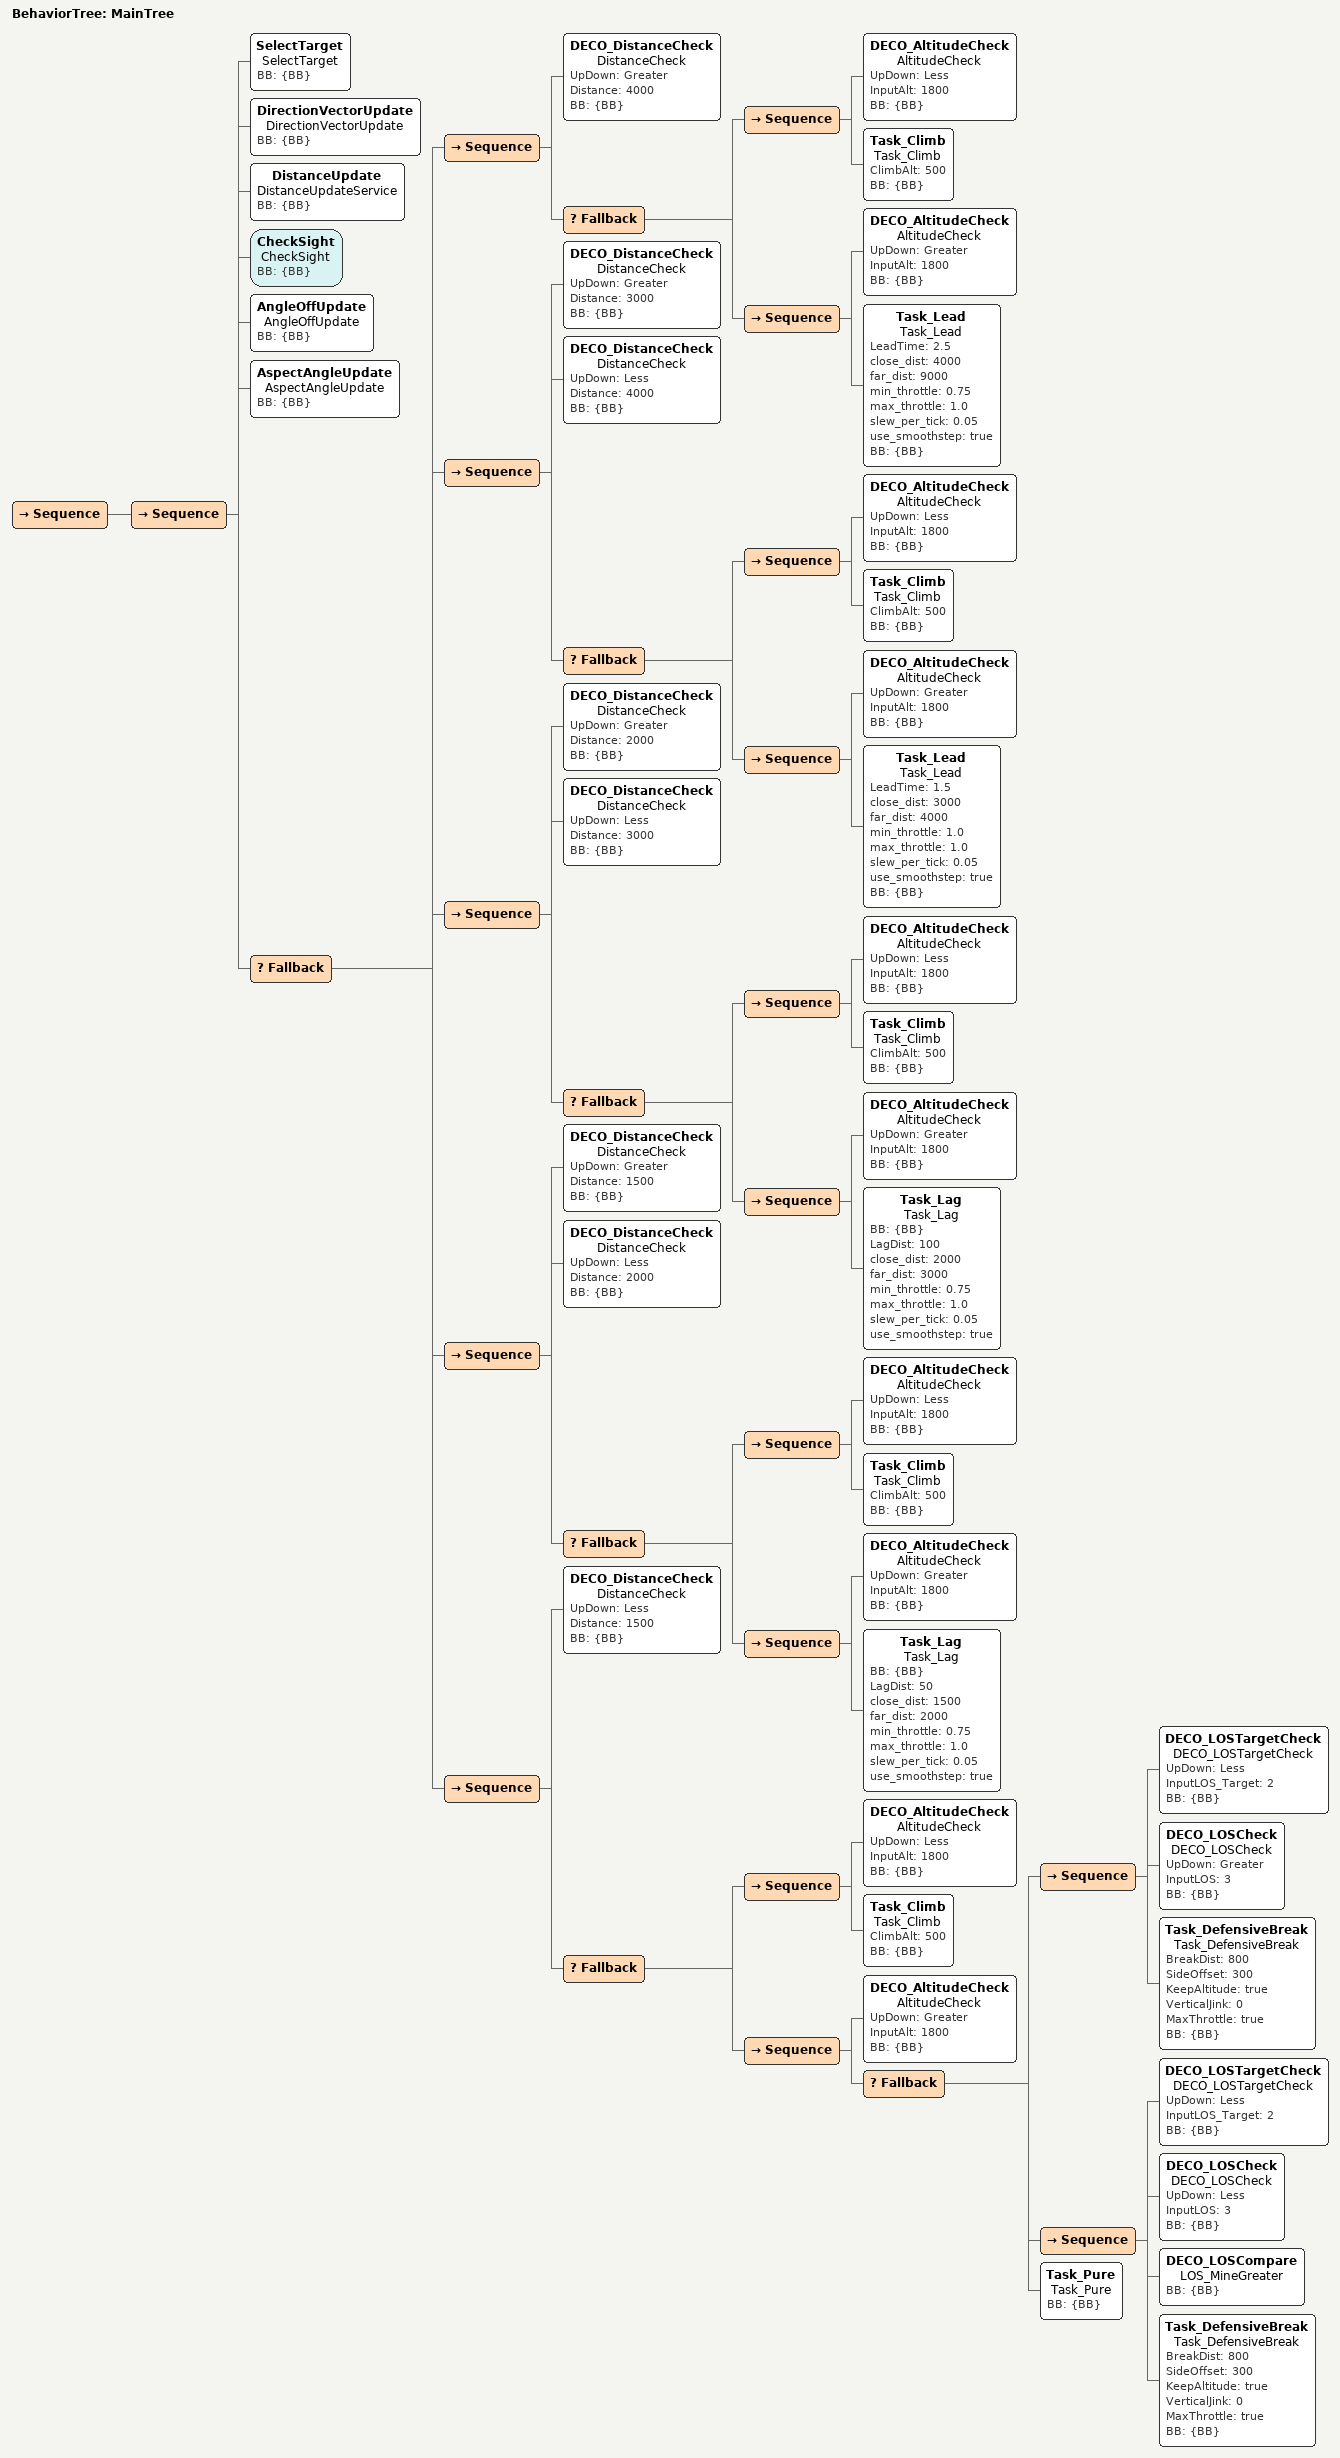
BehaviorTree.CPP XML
<root main_tree_to_execute = "MainTree">

  <BehaviorTree ID="MainTree">
    <Sequence>

        <!-- EF 부분 트리-->
        <Sequence>
          <SelectTarget name="SelectTarget" BB="{BB}"/>
          <DirectionVectorUpdate name="DirectionVectorUpdate" BB="{BB}"/>
          <DistanceUpdate name="DistanceUpdateService" BB="{BB}"/>
          <CheckSight name="CheckSight" BB="{BB}"/>
          <AngleOffUpdate name="AngleOffUpdate" BB="{BB}"/>
          <AspectAngleUpdate name="AspectAngleUpdate" BB="{BB}"/>

          <Fallback>

            <Sequence>
              <DECO_DistanceCheck name="DistanceCheck" UpDown="Greater"  Distance="4000" BB="{BB}"/>
              <Fallback>

                <Sequence>
                  <DECO_AltitudeCheck name="AltitudeCheck" UpDown="Less" InputAlt="1800" BB="{BB}"/>
                  <Task_Climb name="Task_Climb" ClimbAlt="500" BB="{BB}"/>
                </Sequence>

                <Sequence>
                  <DECO_AltitudeCheck name="AltitudeCheck" UpDown="Greater" InputAlt="1800" BB="{BB}"/>
                  <Task_Lead name="Task_Lead" LeadTime="2.5" close_dist="4000" far_dist="9000" min_throttle="0.75" max_throttle="1.0" slew_per_tick="0.05" use_smoothstep="true" BB="{BB}"/>
                </Sequence>

              </Fallback>
            </Sequence>

            <Sequence>
              <DECO_DistanceCheck name="DistanceCheck" UpDown="Greater"  Distance="3000" BB="{BB}"/>
              <DECO_DistanceCheck name="DistanceCheck" UpDown="Less"  Distance="4000" BB="{BB}"/>
              <Fallback>

                <Sequence>
                  <DECO_AltitudeCheck name="AltitudeCheck" UpDown="Less" InputAlt="1800" BB="{BB}"/>
                  <Task_Climb name="Task_Climb" ClimbAlt="500" BB="{BB}"/>
                </Sequence>

                <Sequence>
                  <DECO_AltitudeCheck name="AltitudeCheck" UpDown="Greater" InputAlt="1800" BB="{BB}"/>
                  <Task_Lead name="Task_Lead" LeadTime="1.5" close_dist="3000" far_dist="4000" min_throttle="1.0" max_throttle="1.0" slew_per_tick="0.05" use_smoothstep="true" BB="{BB}"/>
                </Sequence>
              </Fallback>
            </Sequence>

            <Sequence>
              <DECO_DistanceCheck name="DistanceCheck" UpDown="Greater"  Distance="2000" BB="{BB}"/>
              <DECO_DistanceCheck name="DistanceCheck" UpDown="Less"  Distance="3000" BB="{BB}"/>
              <Fallback>
                <Sequence>
                  <DECO_AltitudeCheck name="AltitudeCheck" UpDown="Less" InputAlt="1800" BB="{BB}"/>
                  <Task_Climb name="Task_Climb" ClimbAlt="500" BB="{BB}"/>
                </Sequence>

                <Sequence>
                  <DECO_AltitudeCheck name="AltitudeCheck" UpDown="Greater" InputAlt="1800" BB="{BB}"/>
                  <Task_Lag name="Task_Lag" BB="{BB}" LagDist="100" close_dist="2000" far_dist="3000" min_throttle="0.75" max_throttle="1.0" slew_per_tick="0.05" use_smoothstep="true"/>
                </Sequence>
              </Fallback>
            </Sequence>

            <Sequence>
              <DECO_DistanceCheck name="DistanceCheck" UpDown="Greater"  Distance="1500" BB="{BB}"/>
              <DECO_DistanceCheck name="DistanceCheck" UpDown="Less"  Distance="2000" BB="{BB}"/>
              <Fallback>
                <Sequence>
                  <DECO_AltitudeCheck name="AltitudeCheck" UpDown="Less" InputAlt="1800" BB="{BB}"/>
                  <Task_Climb name="Task_Climb" ClimbAlt="500" BB="{BB}"/>
                </Sequence>

                <Sequence>
                  <DECO_AltitudeCheck name="AltitudeCheck" UpDown="Greater" InputAlt="1800" BB="{BB}"/>
                  <Task_Lag name="Task_Lag" BB="{BB}" LagDist="50" close_dist="1500" far_dist="2000" min_throttle="0.75" max_throttle="1.0" slew_per_tick="0.05" use_smoothstep="true"/>
                </Sequence>
              </Fallback>
            </Sequence>

            <Sequence>
              <DECO_DistanceCheck name="DistanceCheck" UpDown="Less"  Distance="1500" BB="{BB}"/>
              <Fallback>
                <Sequence>
                  <DECO_AltitudeCheck name="AltitudeCheck" UpDown="Less" InputAlt="1800" BB="{BB}"/>
                  <Task_Climb name="Task_Climb" ClimbAlt="500" BB="{BB}"/>
                </Sequence>

                <Sequence>
                  <DECO_AltitudeCheck name="AltitudeCheck" UpDown="Greater" InputAlt="1800" BB="{BB}"/>
                  <Fallback>
                    <Sequence>
                      <DECO_LOSTargetCheck name="DECO_LOSTargetCheck" UpDown="Less" InputLOS_Target="2" BB="{BB}"/>
                      <DECO_LOSCheck name="DECO_LOSCheck" UpDown="Greater" InputLOS="3" BB="{BB}"/>
                      <Task_DefensiveBreak name="Task_DefensiveBreak" BreakDist="800" SideOffset="300" KeepAltitude="true" VerticalJink="0" MaxThrottle="true" BB="{BB}"/>
                    </Sequence>

                    <Sequence>
                    <DECO_LOSTargetCheck name="DECO_LOSTargetCheck" UpDown="Less" InputLOS_Target="2" BB="{BB}"/>
                    <DECO_LOSCheck name="DECO_LOSCheck" UpDown="Less" InputLOS="3" BB="{BB}"/>
                    <DECO_LOSCompare name="LOS_MineGreater" BB="{BB}"/>
                    <Task_DefensiveBreak name="Task_DefensiveBreak" BreakDist="800" SideOffset="300" KeepAltitude="true" VerticalJink="0" MaxThrottle="true" BB="{BB}"/>
                    </Sequence>
                    <Task_Pure name="Task_Pure" BB="{BB}"/>

                  </Fallback>
                </Sequence>
              </Fallback>
            </Sequence>
          </Fallback>
        </Sequence>
    </Sequence>
  </BehaviorTree>
</root>
